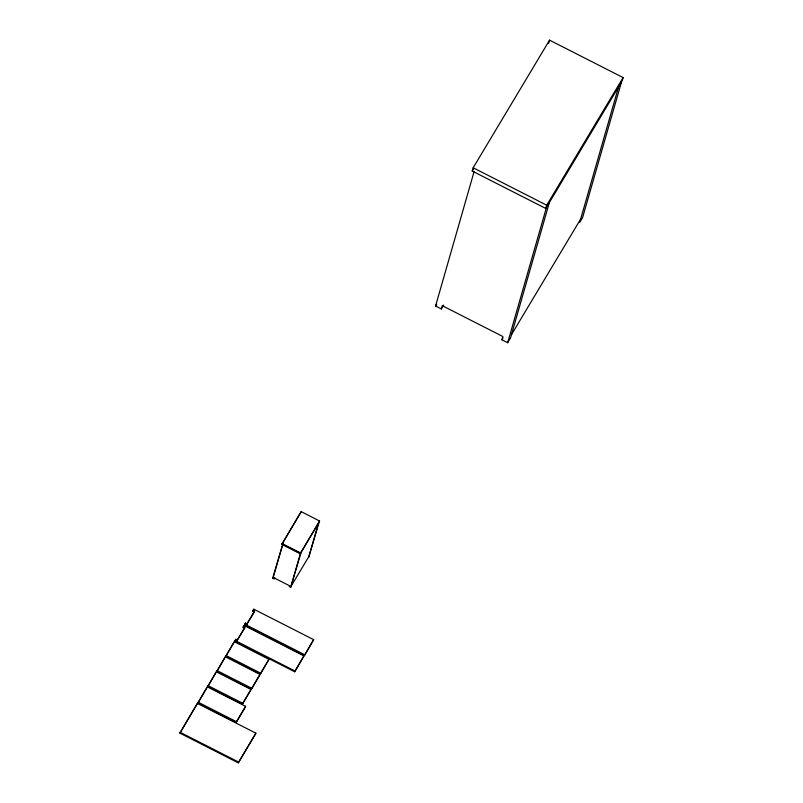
<?xml version="1.0" encoding="UTF-8"?>
<svg xmlns="http://www.w3.org/2000/svg" width="803" height="803" viewBox="0 0 803 803"><rect width="100%" height="100%" fill="white"/><g stroke="black" fill="none" stroke-linecap="round" stroke-linejoin="round"><path stroke-width="1.2" d="M179.882 733.119L197.418 703.408L255.826 733.139L255.595 733.952L238.29 762.85L179.882 733.119L197.418 703.408M197.899 703.026L207.325 686.856L245.547 706.309L245.306 707.122L236.122 722.469L197.899 703.026L207.325 686.856M207.816 686.465L216.338 671.81L250.948 689.426L250.717 690.239L242.426 704.08L207.816 686.465L216.338 671.81M216.82 671.418L225.342 656.754L259.951 674.369L259.72 675.193L251.429 689.034L216.82 671.418L225.342 656.754M226.065 655.549L225.834 656.372L260.443 673.988L268.965 659.323L234.356 641.707L226.065 655.549L260.674 673.165L260.443 673.988M234.356 641.707L226.466 655.298M234.837 641.316L235.791 639.298L237.236 640.031L244.805 627.394L243.359 626.651L244.082 625.457L303.935 655.91L294.691 671.78L234.837 641.316L235.791 639.298M237.005 640.844L244.574 628.207L243.128 627.474L243.359 626.651M244.082 625.457L243.128 627.474M244.564 625.065L245.527 623.048L246.963 623.78L246.732 624.593L254.3 611.956L254.531 611.133L253.086 610.4L253.808 609.196L313.662 639.66L304.417 655.529L244.564 625.065L245.527 623.048M244.574 628.207L244.805 627.394M254.3 611.956L252.855 611.213L253.086 610.4M253.808 609.196L252.855 611.213M281.843 544.364L301.175 511.641L319.564 521.006L319.333 521.82L300.232 553.729L281.843 544.364L301.175 511.641M274.837 577.638L274.114 578.843L272.679 578.11L283.108 543.049M273.632 576.092L282.104 546.552M274.114 578.843L274.355 578.03L289.492 585.738L289.261 586.551L290.706 587.284L301.135 552.223M236.122 722.469L245.547 706.309M242.426 704.08L250.948 689.426M251.429 689.034L259.951 674.369M238.29 762.85L255.826 733.139M300.232 553.729L319.564 521.006M290.706 587.284L300.412 553.428L282.385 544.243M318.43 523.325L308.723 557.182L319.152 522.121M294.691 671.78L303.935 655.91M304.417 655.529L313.662 639.66M472.234 171.039L473.168 167.777L549.563 40.15L623.118 77.59L622.184 80.852L545.789 208.469L472.234 171.039L473.519 168.891M443.637 305.09L441.329 308.944L435.557 306.013L474.051 171.762M441.329 308.944L442.262 305.682L502.839 336.507L501.895 339.769L507.667 342.71L510.547 337.892L549.393 202.456M548.63 43.412L549.563 40.15M545.789 208.469L546.723 205.207L623.118 77.59M507.667 342.71L546.502 207.264M618.581 86.865L579.736 222.311L582.627 217.493L621.462 82.057M272.679 578.11L273.401 576.905M435.557 306.013L436.712 304.086M246.963 623.78L254.531 611.133M291.66 585.267L308.954 556.369M260.674 673.165L268.965 659.323M501.895 339.769L503.049 337.852M511.491 334.63L580.679 219.048M473.168 167.777L546.723 205.207M282.074 543.551L300.463 552.906M244.805 624.252L304.658 654.706M235.068 640.503L294.922 670.967M217.051 670.605L251.67 688.221M208.047 685.652L242.657 703.267M198.14 702.203L236.353 721.656M180.113 732.306L238.531 762.037"/></g></svg>
